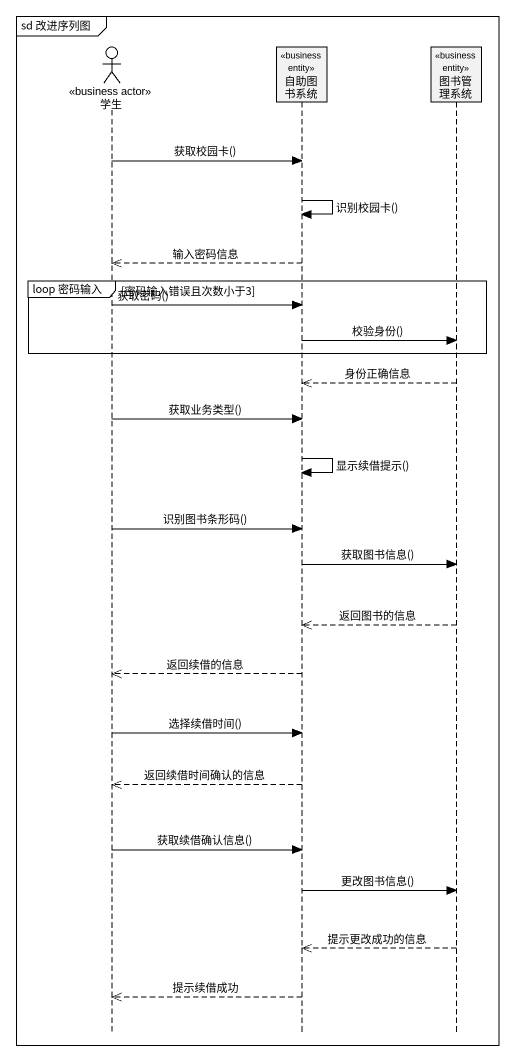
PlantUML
@startuml
mainframe sd 改进序列图
hide footbox
actor 学生 <<business actor>>
participant 自助图书系统 <<business entity>>
participant 图书管理系统 <<business entity>>

学生 -> 自助图书系统 : 获取校园卡()
自助图书系统 -> 自助图书系统 : 识别校园卡()
自助图书系统 -->> 学生 : 输入密码信息
group loop 密码输入 [密码输入错误且次数小于3]
  学生 -> 自助图书系统 : 获取密码()
  自助图书系统 -> 图书管理系统 : 校验身份()
end
图书管理系统 -->> 自助图书系统 : 身份正确信息
学生 -> 自助图书系统 : 获取业务类型()
自助图书系统 -> 自助图书系统 : 显示续借提示()
学生 -> 自助图书系统 : 识别图书条形码()
自助图书系统 -> 图书管理系统 : 获取图书信息()
图书管理系统 -->> 自助图书系统 : 返回图书的信息
自助图书系统 -->> 学生 : 返回续借的信息
学生 -> 自助图书系统 : 选择续借时间()
自助图书系统 -->> 学生 : 返回续借时间确认的信息
学生 -> 自助图书系统 : 获取续借确认信息()
自助图书系统 -> 图书管理系统 : 更改图书信息()
图书管理系统 -->> 自助图书系统 : 提示更改成功的信息
自助图书系统 -->> 学生 : 提示续借成功
@enduml
